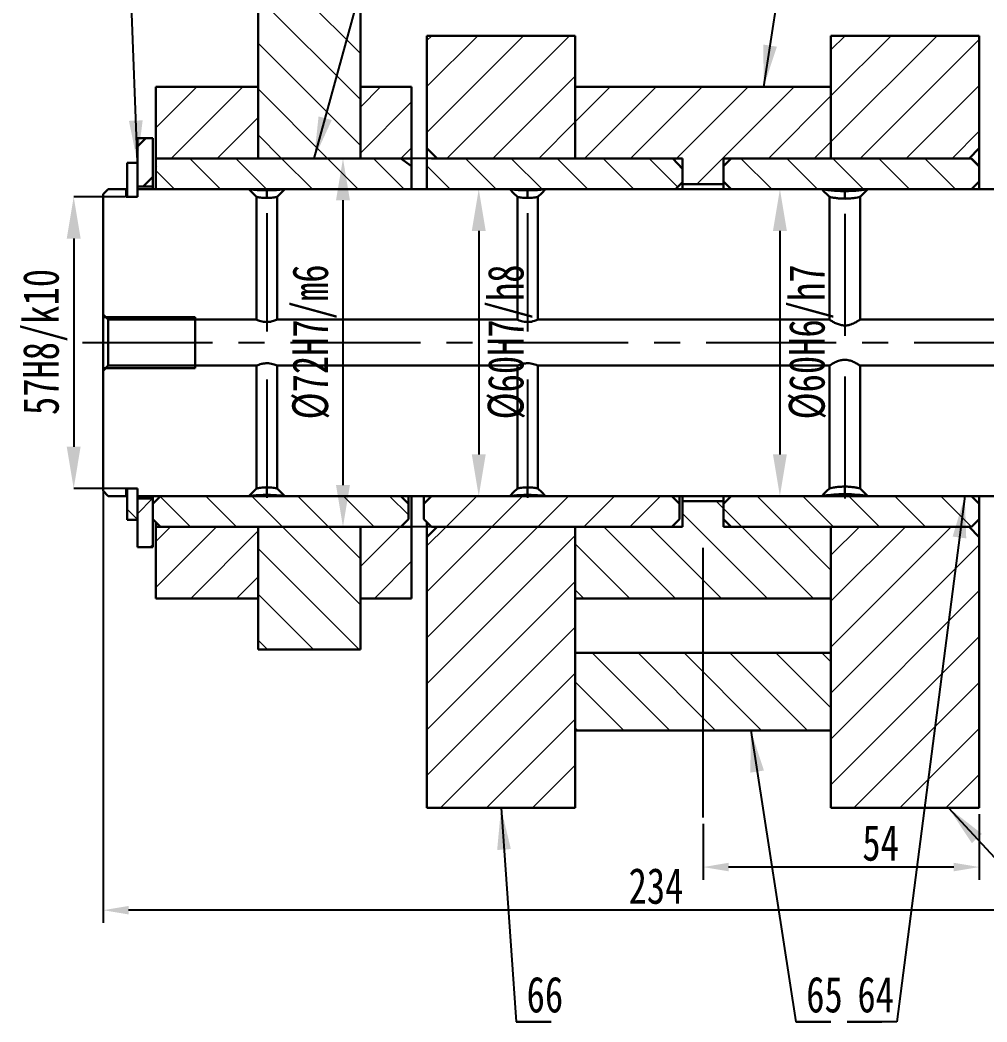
# Model space of a CAD drawing. Header units: millimetres. Extents: x 0 to 1189, y 0 to 841.
# Drawn here: x 851.6 to 946.1, y 341.3 to 439.2 of the extents above; entities that cross this region are included whole.
import ezdxf

# ---------------------------------------------------------------- set-up
doc = ezdxf.new("R2010")
doc.units = ezdxf.units.MM
doc.header["$PDSIZE"] = -1
doc.linetypes.add('CENTERX2', pattern=[20.32, 12.7, -2.54, 2.54, -2.54])
doc.layers.get('0').update_dxf_attribs({"lineweight": 30})
doc.layers.add('10', color=7, linetype='Continuous', lineweight=25)
doc.layers.add('剖面线层', color=2, linetype='Continuous', lineweight=15)
doc.layers.add('图层11', color=7, linetype='CENTERX2')
doc.styles.add('SLDTEXTSTYLE0', font='hyswlongfangsong.ttf')
doc.styles.get("Standard").update_dxf_attribs({"font": 'hyswlongfangsong.ttf'})
doc.dimstyles.new('ISO-25', dxfattribs={"dimtxt": 2.5, "dimasz": 2.5, "dimexe": 1.25, "dimexo": 0.625, "dimtad": 1, "dimtxsty": 'Standard', "dimcen": 2.5, "dimadec": 0, "dimazin": 0, "dimtfac": 1, "dimtmove": 0, "dimatfit": 3, "dimfxl": 1, "dimarcsym": 0})
doc.dimstyles.new('SLDDIMSTYLE3', dxfattribs={"dimtxt": 0.18, "dimasz": 4.08, "dimexe": 0, "dimexo": 0.0625, "dimgap": 0, "dimtad": 0, "dimtih": 1, "dimtoh": 1, "dimdec": 0, "dimrnd": 1e-09, "dimzin": 0, "dimdsep": 46, "dimtxsty": 'Standard', "dimsah": 1, "dimcen": 0.09, "dimadec": 0, "dimazin": 0, "dimtfac": 4.08, "dimtdec": 0, "dimtofl": 0, "dimtmove": 0, "dimatfit": 3, "dimfxl": 1, "dimfrac": 2, "dimtolj": 1, "dimtzin": 0, "dimarcsym": 0})
doc.dimstyles.new('SLDDIMSTYLE6', dxfattribs={"dimtxt": 3.5, "dimasz": 4.08, "dimexe": 0, "dimexo": 0.0625, "dimgap": 0.875, "dimtad": 2, "dimlfac": 2, "dimrnd": 1e-09, "dimzin": 12, "dimdsep": 46, "dimtxsty": 'SLDTEXTSTYLE0', "dimsah": 1, "dimcen": 0.09, "dimadec": 0, "dimazin": 3, "dimtfac": 1, "dimtmove": 0, "dimatfit": 0, "dimfxl": 1, "dimfrac": 2, "dimtolj": 1, "dimarcsym": 0})
doc.dimstyles.new('SLDDIMSTYLE8', dxfattribs={"dimtxt": 3.5, "dimasz": 4.08, "dimexe": 0, "dimexo": 0.0625, "dimgap": 0.875, "dimtad": 2, "dimlfac": 2, "dimrnd": 1e-09, "dimzin": 12, "dimdsep": 46, "dimtxsty": 'SLDTEXTSTYLE0', "dimsah": 1, "dimcen": 0.09, "dimadec": 0, "dimazin": 3, "dimtfac": 1, "dimtofl": 0, "dimtmove": 0, "dimatfit": 3, "dimfxl": 1, "dimfrac": 2, "dimtolj": 1, "dimarcsym": 0})
pattern_1 = [(45, (-8.3313, 0), (-2.245064, 2.245064), [])]
pattern_2 = [(135, (-8.3313, 0), (-2.245064, -2.245064), [])]

# ---------------------------------------------------------------- blocks, each defined once
blk = doc.blocks.new('_D_43')
at = {"layer": '10', "color": 0, "lineweight": -2}
for p, q in [((945.329, 361.556), (945.329, 355.146)), ((918.329, 360.612), (918.329, 355.146)), ((942.829, 356.396), (920.829, 356.396))]:
    blk.add_line(p, q, dxfattribs=at)
at = {"layer": '10', "color": 0}
for points in [[(920.829, 356.813), (920.829, 355.979), (918.329, 356.396)], [(942.829, 356.813), (942.829, 355.979), (945.329, 356.396)]]:
    blk.add_solid(points, dxfattribs=at)
at = {"layer": 'Defpoints', "color": 0}
for p in [(945.329, 362.181), (918.329, 361.237), (918.329, 356.396)]:
    blk.add_point(p, dxfattribs=at)
at = {"layer": '10', "color": 0, "insert": (935.682, 360.521), "char_height": 3.5, "attachment_point": 2}
blk.add_mtext('54', dxfattribs=at)
blk = doc.blocks.new('_D_46')
at = {"layer": '10', "color": 0, "lineweight": -2}
for p, q in [((859.679, 409.782), (859.679, 350.931)), ((976.679, 392.532), (976.679, 350.931)), ((974.179, 352.181), (862.179, 352.181))]:
    blk.add_line(p, q, dxfattribs=at)
at = {"layer": '10', "color": 0}
for points in [[(862.179, 352.598), (862.179, 351.765), (859.679, 352.181)], [(974.179, 352.598), (974.179, 351.765), (976.679, 352.181)]]:
    blk.add_solid(points, dxfattribs=at)
at = {"layer": 'Defpoints', "color": 0}
for p in [(859.679, 410.407), (976.679, 393.157), (859.679, 352.181)]:
    blk.add_point(p, dxfattribs=at)
at = {"layer": '10', "color": 0, "insert": (913.725, 356.306), "char_height": 3.5, "attachment_point": 2}
blk.add_mtext('234', dxfattribs=at)
blk = doc.blocks.new('_D_47')
at = {"layer": '10', "color": 0, "lineweight": -2}
for p, q in [((915.342, 422.657), (925.838, 422.657)), ((925.838, 418.577), (925.838, 396.737)), ((929.867, 392.657), (925.838, 392.657))]:
    blk.add_line(p, q, dxfattribs=at)
at = {"layer": '10', "color": 0}
for points in [[(925.158, 418.577), (926.518, 418.577), (925.838, 422.657)], [(925.158, 396.737), (926.518, 396.737), (925.838, 392.657)]]:
    blk.add_solid(points, dxfattribs=at)
at = {"layer": 'Defpoints', "color": 0}
for p in [(915.279, 422.657), (925.838, 392.657), (929.929, 392.657)]:
    blk.add_point(p, dxfattribs=at)
at = {"layer": '10', "color": 0, "insert": (926.713, 407.719), "char_height": 3.5, "attachment_point": 2, "rotation": 90, "style": 'SLDTEXTSTYLE0'}
blk.add_mtext('\\A1;%%c60H6/h7', dxfattribs=at)
blk = doc.blocks.new('_D_48')
at = {"layer": '10', "color": 0, "lineweight": -2}
for p, q in [((888.842, 422.657), (896.4, 422.657)), ((896.4, 418.577), (896.4, 396.737)), ((899.367, 392.657), (896.4, 392.657))]:
    blk.add_line(p, q, dxfattribs=at)
at = {"layer": '10', "color": 0}
for points in [[(895.72, 418.577), (897.08, 418.577), (896.4, 422.657)], [(895.72, 396.737), (897.08, 396.737), (896.4, 392.657)]]:
    blk.add_solid(points, dxfattribs=at)
at = {"layer": 'Defpoints', "color": 0}
for p in [(888.779, 422.657), (896.4, 392.657), (899.429, 392.657)]:
    blk.add_point(p, dxfattribs=at)
at = {"layer": '10', "color": 0, "insert": (897.275, 407.719), "char_height": 3.5, "attachment_point": 2, "rotation": 90, "style": 'SLDTEXTSTYLE0'}
blk.add_mtext('\\A1;%%c60H7/h8', dxfattribs=at)
blk = doc.blocks.new('_D_49')
at = {"layer": '10', "color": 0, "lineweight": -2}
for p, q in [((861.867, 421.907), (856.804, 421.907)), ((856.804, 417.827), (856.804, 397.487)), ((861.967, 393.407), (856.804, 393.407))]:
    blk.add_line(p, q, dxfattribs=at)
at = {"layer": '10', "color": 0}
for points in [[(856.124, 417.827), (857.484, 417.827), (856.804, 421.907)], [(856.124, 397.487), (857.484, 397.487), (856.804, 393.407)]]:
    blk.add_solid(points, dxfattribs=at)
at = {"layer": 'Defpoints', "color": 0}
for p in [(861.929, 421.907), (856.804, 393.407), (862.029, 393.407)]:
    blk.add_point(p, dxfattribs=at)
at = {"layer": '10', "color": 0, "insert": (851.841, 407.719), "char_height": 3.5, "attachment_point": 2, "rotation": 90, "style": 'SLDTEXTSTYLE0'}
blk.add_mtext('\\A1;57H8/k10', dxfattribs=at)
blk = doc.blocks.new('_D_50')
at = {"layer": '10', "color": 0, "lineweight": -2}
for p, q in [((892.267, 425.657), (883.129, 425.657)), ((883.129, 421.577), (883.129, 393.737)), ((892.267, 389.657), (883.129, 389.657))]:
    blk.add_line(p, q, dxfattribs=at)
at = {"layer": '10', "color": 0}
for points in [[(882.449, 421.577), (883.809, 421.577), (883.129, 425.657)], [(882.449, 393.737), (883.809, 393.737), (883.129, 389.657)]]:
    blk.add_solid(points, dxfattribs=at)
at = {"layer": 'Defpoints', "color": 0}
for p in [(892.329, 425.657), (883.129, 389.657), (892.329, 389.657)]:
    blk.add_point(p, dxfattribs=at)
at = {"layer": '10', "color": 0, "insert": (878.167, 407.719), "char_height": 3.5, "attachment_point": 2, "rotation": 90, "style": 'SLDTEXTSTYLE0'}
blk.add_mtext('\\A1;%%c72H7/m6', dxfattribs=at)
blk = doc.blocks.new('SW_NOTE_68')
at = {"layer": '10', "color": 0}
for p, q in [((0, 0), (3.396, 0)), ((3.396, 0), (0, 0)), ((0, 0), (3.396, 0)), ((3.396, 0), (0, 0)), ((0, 0), (3.396, 0)), ((3.396, 0), (0, 0))]:
    blk.add_line(p, q, dxfattribs=at)
at = {"layer": '10', "color": 0, "insert": (2.789, 4.435), "char_height": 3.5, "attachment_point": 2, "style": 'SLDTEXTSTYLE0'}
blk.add_mtext('65', dxfattribs=at)
blk = doc.blocks.new('SW_NOTE_69')
at = {"layer": '10', "color": 0}
for p, q in [((0, 0), (3.396, 0)), ((3.396, 0), (0, 0)), ((0, 0), (3.396, 0)), ((3.396, 0), (0, 0)), ((0, 0), (3.396, 0)), ((3.396, 0), (0, 0))]:
    blk.add_line(p, q, dxfattribs=at)
at = {"layer": '10', "color": 0, "insert": (2.792, 4.435), "char_height": 3.5, "attachment_point": 2, "style": 'SLDTEXTSTYLE0'}
blk.add_mtext('66', dxfattribs=at)
blk = doc.blocks.new('SW_NOTE_72')
at = {"layer": '10', "color": 0}
for p, q in [((-3.396, 0), (0, 0)), ((0, 0), (-3.396, 0)), ((-3.396, 0), (0, 0)), ((0, 0), (-3.396, 0)), ((-3.396, 0), (0, 0)), ((0, 0), (-3.396, 0))]:
    blk.add_line(p, q, dxfattribs=at)
at = {"layer": '10', "color": 0, "insert": (-0.606, 4.435), "char_height": 3.5, "attachment_point": 2, "style": 'SLDTEXTSTYLE0'}
blk.add_mtext('64', dxfattribs=at)

msp = doc.modelspace()

# ---------------------------------------------------------------- hatches: boundary and pattern name
at = {"linetype": 'Continuous'}
h = msp.add_hatch(dxfattribs=at)
h.set_pattern_fill('ANSI31', style=0)
h.set_pattern_definition(pattern_1)
h.paths.add_polyline_path([(864.5291, 427.6571), (863.0291, 427.6571), (863.0291, 422.9071), (864.5291, 422.9071)], flags=0)
at = {"layer": '剖面线层', "linetype": 'Continuous'}
h = msp.add_hatch(dxfattribs=at)
h.set_pattern_fill('ANSI31', angle=90, style=0)
h.set_pattern_definition(pattern_2)
h.paths.add_polyline_path([(880.3291, 447.6571), (879.3291, 447.6571), (874.8291, 443.1571), (874.8291, 425.6571), (884.8291, 425.6571), (884.8291, 443.1571)], flags=0)
h = msp.add_hatch(dxfattribs=at)
h.set_pattern_fill('ANSI31', style=0)
h.set_pattern_definition(pattern_1)
h.paths.add_polyline_path([(892.3291, 425.6571), (905.8291, 425.6571), (905.8291, 437.6571), (891.3291, 437.6571), (891.3291, 426.6571)], flags=0)
h = msp.add_hatch(dxfattribs=at)
h.set_pattern_fill('ANSI31', style=0)
h.set_pattern_definition(pattern_1)
h.paths.add_polyline_path([(930.8291, 437.6571), (930.8291, 425.6571), (944.3291, 425.6571), (945.3291, 426.6571), (945.3291, 437.6571)], flags=0)
h = msp.add_hatch(dxfattribs=at)
h.set_pattern_fill('ANSI31', style=0)
h.set_pattern_definition(pattern_1)
h.paths.add_polyline_path([(864.8291, 425.6571), (874.8291, 425.6571), (874.8291, 432.6571), (864.8291, 432.6571)], flags=0)
h = msp.add_hatch(dxfattribs=at)
h.set_pattern_fill('ANSI31', style=0)
h.set_pattern_definition(pattern_1)
h.paths.add_polyline_path([(889.8291, 432.6571), (884.8291, 432.6571), (884.8291, 425.6571), (889.8291, 425.6571)], flags=0)
h = msp.add_hatch(dxfattribs=at)
h.set_pattern_fill('ANSI31', style=0)
h.set_pattern_definition(pattern_1)
h.paths.add_polyline_path([(916.3291, 423.1571), (920.3291, 423.1571), (920.3291, 425.6571), (930.8291, 425.6571), (930.8291, 432.6571), (905.8291, 432.6571), (905.8291, 425.6571), (916.3291, 425.6571)], flags=0)
h = msp.add_hatch(dxfattribs=at)
h.set_pattern_fill('ANSI31', angle=90, style=0)
h.set_pattern_definition(pattern_2)
h.paths.add_polyline_path([(864.8291, 422.6571), (889.8291, 422.6571), (889.8291, 423.4071), (889.8291, 424.9071), (888.7791, 425.6571), (865.2791, 425.6571), (864.8291, 424.8509), (864.8272, 423.4071)])
h = msp.add_hatch(dxfattribs=at)
h.set_pattern_fill('ANSI31', angle=90, style=0)
h.set_pattern_definition([(135, (-8.3313, 0), (-2.245064, -2.245064), [])])
h.paths.add_polyline_path([(892.217, 422.6571), (915.635, 422.6571), (916.3291, 423.3396), (916.3291, 424.9071), (915.788, 425.6571), (892.3291, 425.6571), (891.3291, 424.9071), (891.3023, 423.4071)])
h = msp.add_hatch(dxfattribs=at)
h.set_pattern_fill('ANSI31', angle=90, style=0)
h.set_pattern_definition(pattern_2)
h.paths.add_polyline_path([(921.0791, 422.6571), (944.5791, 422.6571), (945.3291, 423.4071), (945.3291, 424.9071), (944.5791, 425.6571), (921.0791, 425.6571), (920.3291, 424.9071), (920.3291, 423.4071)], flags=0)
h = msp.add_hatch(dxfattribs=at)
h.set_pattern_fill('ANSI31', angle=90, style=0)
h.set_pattern_definition(pattern_2)
h.paths.add_polyline_path([(862.0291, 393.4071), (862.0291, 390.3471), (863.0291, 390.3471), (863.0291, 393.4071)], flags=0)
h = msp.add_hatch(dxfattribs=at)
h.set_pattern_fill('ANSI31', style=0)
h.set_pattern_definition(pattern_1)
h.paths.add_polyline_path([(864.5291, 392.4071), (863.0291, 392.4071), (863.0291, 387.6571), (864.5291, 387.6571)], flags=0)
h = msp.add_hatch(dxfattribs=at)
h.set_pattern_fill('ANSI31', angle=90, style=0)
h.set_pattern_definition(pattern_2)
h.paths.add_polyline_path([(888.7791, 392.6571), (865.2791, 392.6571), (864.5291, 391.9071), (864.5291, 390.4071), (865.2791, 389.6571), (888.7791, 389.6571), (889.5291, 390.4071), (889.5291, 391.9071)], flags=0)
h = msp.add_hatch(dxfattribs=at)
h.set_pattern_fill('ANSI31', style=0)
h.set_pattern_definition(pattern_1)
h.paths.add_polyline_path([(915.2791, 392.6571), (891.7791, 392.6571), (891.0291, 391.9071), (891.0291, 390.4071), (891.7791, 389.6571), (915.2791, 389.6571), (916.0291, 390.4071), (916.0291, 391.9071)], flags=0)
h = msp.add_hatch(dxfattribs=at)
h.set_pattern_fill('ANSI31', angle=90, style=0)
h.set_pattern_definition(pattern_2)
h.paths.add_polyline_path([(920.3291, 392.1571), (916.3291, 392.1571), (916.3291, 389.6571), (905.8291, 389.6571), (905.8291, 382.6571), (930.8291, 382.6571), (930.8291, 389.6571), (920.3291, 389.6571)], flags=0)
h = msp.add_hatch(dxfattribs=at)
h.set_pattern_fill('ANSI31', angle=90, style=0)
h.set_pattern_definition(pattern_2)
h.paths.add_polyline_path([(944.5791, 392.6571), (921.0791, 392.6571), (920.3291, 391.9071), (920.3291, 390.4071), (921.0791, 389.6571), (944.5791, 389.6571), (945.3291, 390.4071), (945.3291, 391.9071)], flags=0)
h = msp.add_hatch(dxfattribs=at)
h.set_pattern_fill('ANSI31', style=0)
h.set_pattern_definition(pattern_1)
h.paths.add_polyline_path([(864.8291, 382.6571), (874.8291, 382.6571), (874.8291, 389.6571), (864.8291, 389.6571)], flags=0)
h = msp.add_hatch(dxfattribs=at)
h.set_pattern_fill('ANSI31', angle=90, style=0)
h.set_pattern_definition(pattern_2)
h.paths.add_polyline_path([(874.8291, 389.6571), (874.8291, 377.6571), (884.8291, 377.6571), (884.8291, 389.6571)], flags=0)
h = msp.add_hatch(dxfattribs=at)
h.set_pattern_fill('ANSI31', style=0)
h.set_pattern_definition(pattern_1)
h.paths.add_polyline_path([(889.8291, 389.6571), (884.8291, 389.6571), (884.8291, 382.6571), (889.8291, 382.6571)], flags=0)
h = msp.add_hatch(dxfattribs=at)
h.set_pattern_fill('ANSI31', style=0)
h.set_pattern_definition(pattern_1)
h.paths.add_polyline_path([(891.3291, 362.1813), (905.8291, 362.1813), (905.8291, 389.6571), (892.3291, 389.6571), (891.3291, 388.6571)], flags=0)
h = msp.add_hatch(dxfattribs=at)
h.set_pattern_fill('ANSI31', style=0)
h.set_pattern_definition(pattern_1)
h.paths.add_polyline_path([(930.8291, 389.6571), (930.8291, 362.1813), (945.3291, 362.1813), (945.3291, 388.6571), (944.3291, 389.6571)], flags=0)
h = msp.add_hatch(dxfattribs=at)
h.set_pattern_fill('ANSI31', angle=90, style=0)
h.set_pattern_definition(pattern_2)
h.paths.add_polyline_path([(905.8291, 377.3399), (905.8291, 369.7606), (930.8291, 369.7606), (930.8291, 377.3399)], flags=0)

# ---------------------------------------------------------------- linework, layer by layer
at = {"color": 7, "linetype": 'Continuous'}
for p, q in [((874.8291, 425.6571), (874.8291, 443.1571)), ((884.8291, 425.6571), (884.8291, 443.1571)), ((891.3291, 426.6571), (891.3291, 437.6571)), ((905.8291, 437.6571), (891.3291, 437.6571)), ((905.8291, 425.6571), (905.8291, 437.6571)), ((945.3291, 437.6571), (930.8291, 437.6571)), ((930.8291, 425.6571), (930.8291, 437.6571)), ((945.3291, 426.6571), (945.3291, 437.6571)), ((864.8291, 425.6571), (864.8291, 432.6571)), ((874.8291, 432.6571), (864.8291, 432.6571)), ((874.8291, 425.6571), (874.8291, 432.6571)), ((889.8291, 432.6571), (884.8291, 432.6571)), ((884.8291, 432.6571), (884.8291, 425.6571)), ((889.8291, 432.6571), (889.8291, 425.6571)), ((905.8291, 425.6571), (905.8291, 432.6571)), ((930.8291, 432.6571), (905.8291, 432.6571)), ((930.8291, 425.6571), (930.8291, 432.6571)), ((864.5291, 427.6571), (863.0291, 427.6571)), ((863.0291, 427.6571), (863.0291, 422.9071)), ((864.5291, 427.6571), (864.5291, 422.9071)), ((892.3291, 425.6571), (891.3291, 426.6571)), ((891.3291, 426.6571), (891.3291, 425.2071)), ((945.3291, 426.6571), (944.3291, 425.6571)), ((945.3291, 426.6571), (945.3291, 424.9071)), ((863.0291, 425.2269), (862.0291, 425.2269)), ((862.0291, 425.2269), (862.0291, 421.9071)), ((864.8291, 425.6571), (864.8291, 425.2071)), ((874.8291, 425.6571), (864.8291, 425.6571)), ((888.7791, 425.6571), (865.2791, 425.6571)), ((884.8291, 425.6571), (874.8291, 425.6571)), ((889.8291, 425.6571), (884.8291, 425.6571)), ((889.8291, 424.9071), (888.7791, 425.6571)), ((889.8291, 422.6571), (889.8291, 425.6571)), ((915.2791, 425.6571), (891.7791, 425.6571)), ((905.8291, 425.6571), (892.3291, 425.6571)), ((916.3291, 425.6571), (905.8291, 425.6571)), ((916.3291, 424.6542), (915.3564, 425.6571)), ((916.3291, 423.1571), (916.3291, 425.6571)), ((921.0791, 425.6571), (920.3291, 424.9071)), ((930.8291, 425.6571), (920.3291, 425.6571)), ((920.3291, 425.6571), (920.3291, 423.1571)), ((944.5791, 425.6571), (921.0791, 425.6571)), ((944.3291, 425.6571), (930.8291, 425.6571)), ((945.3291, 424.9071), (944.5791, 425.6571)), ((864.5291, 423.4071), (864.5291, 424.9071)), ((889.8291, 423.4071), (889.8291, 424.9071)), ((920.3291, 423.4071), (920.3291, 424.9071)), ((945.3291, 423.4071), (945.3291, 424.9071)), ((916.332, 423.3337), (915.6296, 422.6571)), ((920.3291, 423.1571), (916.3291, 423.1571)), ((916.3291, 423.1571), (916.3291, 422.6571)), ((921.0791, 422.6571), (920.3291, 423.4071)), ((920.3291, 422.6571), (920.3291, 423.1571)), ((945.3291, 423.4071), (944.5791, 422.6571)), ((945.3291, 423.4071), (945.3291, 422.6571)), ((860.1792, 422.6571), (859.6791, 422.1571)), ((859.6791, 410.4072), (859.6791, 422.1571)), ((861.9291, 422.6571), (860.1792, 422.6571)), ((861.9291, 421.9071), (861.9291, 422.6571)), ((864.5291, 422.9071), (863.0291, 422.9071)), ((863.0291, 422.8759), (863.0291, 422.9071)), ((863.0291, 422.8759), (863.0291, 422.6571)), ((873.9291, 422.6571), (863.0291, 422.6571)), ((863.0291, 421.9071), (863.0291, 422.6571)), ((864.5291, 422.6571), (864.5291, 422.9071)), ((888.7791, 422.6571), (865.2791, 422.6571)), ((875.6791, 421.7993), (875.6791, 422.5437)), ((899.4291, 422.6571), (877.4291, 422.6571)), ((915.2791, 422.6571), (891.7791, 422.6571)), ((901.1791, 421.7993), (901.1791, 422.5437)), ((929.9291, 422.6571), (902.9291, 422.6571)), ((944.5791, 422.6571), (921.0791, 422.6571)), ((932.1791, 421.7284), (932.1791, 422.469)), ((954.9291, 422.6571), (934.4291, 422.6571)), ((863.0291, 421.9071), (861.9291, 421.9071)), ((874.6791, 421.9071), (874.6791, 409.9071)), ((876.6791, 409.9071), (876.6791, 421.9071)), ((900.1791, 421.9071), (900.1791, 409.9071)), ((902.1791, 409.9071), (902.1791, 421.9071)), ((930.6791, 421.9071), (930.6791, 409.9071)), ((933.6791, 409.9071), (933.6791, 421.9071)), ((860.1792, 409.9071), (859.6791, 410.4072)), ((859.6791, 410.1571), (859.6791, 410.4072)), ((868.6791, 410.1571), (859.6791, 410.1571)), ((859.6791, 405.1571), (859.6791, 410.1571)), ((874.6791, 409.9071), (860.1792, 409.9071)), ((860.1792, 405.4071), (860.1792, 409.9071)), ((868.6791, 410.1571), (868.6791, 409.9071)), ((900.1791, 409.9071), (876.6791, 409.9071)), ((930.6791, 409.9071), (902.1791, 409.9071)), ((955.6791, 409.9071), (933.6791, 409.9071)), ((859.6791, 404.907), (860.1792, 405.4071)), ((859.6791, 405.1571), (868.6791, 405.1571)), ((859.6791, 404.907), (859.6791, 405.1571)), ((859.6791, 393.1572), (859.6791, 404.907)), ((860.1792, 405.4071), (874.6791, 405.4071)), ((868.6791, 405.4071), (868.6791, 405.1571)), ((874.6791, 405.4071), (874.6791, 393.4071)), ((876.6791, 405.4071), (900.1791, 405.4071)), ((876.6791, 393.4071), (876.6791, 405.4071)), ((900.1791, 405.4071), (900.1791, 393.4071)), ((902.1791, 405.4071), (930.6791, 405.4071)), ((902.1791, 393.4071), (902.1791, 405.4071)), ((930.6791, 405.4071), (930.6791, 393.4071)), ((933.6791, 405.4071), (955.6791, 405.4071)), ((933.6791, 393.4071), (933.6791, 405.4071)), ((859.6791, 393.1572), (860.1792, 392.6571)), ((861.9291, 393.4071), (863.0291, 393.4071)), ((861.9291, 392.6571), (861.9291, 393.4071)), ((862.0291, 393.4071), (863.0291, 393.4071)), ((862.0291, 390.3471), (862.0291, 393.4071)), ((863.0291, 390.3471), (863.0291, 393.4071)), ((863.0291, 392.6571), (863.0291, 393.4071)), ((875.6791, 392.7705), (875.6791, 393.5149)), ((901.1791, 392.7705), (901.1791, 393.5149)), ((932.1791, 392.8452), (932.1791, 393.5858)), ((860.1792, 392.6571), (861.9291, 392.6571)), ((863.0291, 392.6571), (873.9291, 392.6571)), ((863.0291, 392.4071), (864.5291, 392.4071)), ((863.0291, 392.4071), (863.0291, 387.6571)), ((864.5291, 392.4071), (864.5291, 392.6571)), ((864.5291, 391.9071), (865.2791, 392.6571)), ((864.5291, 392.4071), (864.5291, 387.6571)), ((864.5291, 390.4071), (864.5291, 391.9071)), ((865.2791, 392.6571), (888.7791, 392.6571)), ((877.4291, 392.6571), (899.4291, 392.6571)), ((888.7791, 392.6571), (889.5291, 391.9071)), ((889.5291, 392.6571), (889.5291, 391.9071)), ((889.5291, 390.4071), (889.5291, 391.9071)), ((889.8291, 389.6571), (889.8291, 392.6571)), ((891.0291, 391.9071), (891.7791, 392.6571)), ((891.0291, 392.6571), (891.0291, 391.9071)), ((891.0291, 390.4071), (891.0291, 391.9071)), ((891.7791, 392.6571), (915.2791, 392.6571)), ((902.9291, 392.6571), (929.9291, 392.6571)), ((915.2791, 392.6571), (916.0291, 391.9071)), ((916.0291, 392.6571), (916.0291, 391.9071)), ((916.0291, 390.4071), (916.0291, 391.9071)), ((916.3291, 392.6571), (916.3291, 392.1571)), ((916.3291, 389.6571), (916.3291, 392.1571)), ((916.3291, 392.1571), (920.3291, 392.1571)), ((920.3291, 391.9071), (921.0791, 392.6571)), ((920.3291, 392.1571), (920.3291, 392.6571)), ((920.3291, 392.1571), (920.3291, 389.6571)), ((920.3291, 390.4071), (920.3291, 391.9071)), ((921.0791, 392.6571), (944.5791, 392.6571)), ((934.4291, 392.6571), (954.9291, 392.6571)), ((944.5791, 392.6571), (945.3291, 391.9071)), ((945.3291, 392.6571), (945.3291, 391.9071)), ((945.3291, 390.4071), (945.3291, 391.9071)), ((862.0291, 390.3471), (863.0291, 390.3471)), ((864.5291, 390.4071), (865.2791, 389.6571)), ((864.8291, 390.1071), (864.8291, 389.6571)), ((888.7791, 389.6571), (889.5291, 390.4071)), ((891.0291, 390.4071), (891.7791, 389.6571)), ((891.3291, 390.1071), (891.3291, 388.6571)), ((915.2791, 389.6571), (916.0291, 390.4071)), ((920.3291, 390.4071), (921.0791, 389.6571)), ((944.5791, 389.6571), (945.3291, 390.4071)), ((945.3291, 390.4071), (945.3291, 388.6571)), ((864.8291, 389.6571), (874.8291, 389.6571)), ((864.8291, 382.6571), (864.8291, 389.6571)), ((865.2791, 389.6571), (888.7791, 389.6571)), ((874.8291, 382.6571), (874.8291, 389.6571)), ((874.8291, 389.6571), (884.8291, 389.6571)), ((874.8291, 377.6571), (874.8291, 389.6571)), ((884.8291, 389.6571), (889.8291, 389.6571)), ((884.8291, 389.6571), (884.8291, 382.6571)), ((884.8291, 377.6571), (884.8291, 389.6571)), ((889.8291, 389.6571), (889.8291, 382.6571)), ((891.3291, 388.6571), (892.3291, 389.6571)), ((891.7791, 389.6571), (915.2791, 389.6571)), ((892.3291, 389.6571), (905.8291, 389.6571)), ((905.8291, 389.6571), (916.3291, 389.6571)), ((905.8291, 382.6571), (905.8291, 389.6571)), ((905.8291, 362.1813), (905.8291, 389.6571)), ((920.3291, 389.6571), (930.8291, 389.6571)), ((921.0791, 389.6571), (944.5791, 389.6571)), ((930.8291, 389.6571), (944.3291, 389.6571)), ((930.8291, 362.1813), (930.8291, 389.6571)), ((930.8291, 382.6571), (930.8291, 389.6571)), ((944.3291, 389.6571), (945.3291, 388.6571)), ((891.3291, 362.1813), (891.3291, 388.6571)), ((945.3291, 362.1813), (945.3291, 388.6571)), ((863.0291, 387.6571), (864.5291, 387.6571)), ((864.8291, 382.6571), (874.8291, 382.6571)), ((884.8291, 382.6571), (889.8291, 382.6571)), ((905.8291, 382.6571), (930.8291, 382.6571)), ((874.8291, 377.6571), (884.8291, 377.6571)), ((905.8291, 377.3399), (930.8291, 377.3399)), ((905.8291, 377.3399), (905.8291, 369.7606)), ((930.8291, 369.7606), (930.8291, 377.3399)), ((905.8291, 369.7606), (930.8291, 369.7606)), ((891.3291, 362.1813), (905.8291, 362.1813)), ((930.8291, 362.1813), (945.3291, 362.1813))]:
    msp.add_line(p, q, dxfattribs=at)
for p, q in [((864.8291, 425.2071), (864.8291, 424.8509)), ((891.3277, 424.7184), (891.3291, 425.2071)), ((864.8291, 424.8509), (864.9003, 424.9071)), ((864.8291, 424.8509), (864.8291, 422.6571)), ((891.3277, 424.7184), (891.3277, 422.6571))]:
    msp.add_line(p, q)
at = {"color": 7, "linetype": 'Continuous', "flags": 128}
for points in [[(873.9291, 422.6571), (874.3043, 422.2819), (874.6791, 421.9071)], [(876.6791, 421.9071), (877.054, 422.2819), (877.4291, 422.6571)], [(899.4291, 422.6571), (899.8043, 422.2819), (900.1791, 421.9071)], [(902.1791, 421.9071), (902.554, 422.2819), (902.9291, 422.6571)], [(929.9291, 422.6571), (930.1801, 422.4061), (930.4321, 422.1541), (930.6791, 421.9071)], [(933.6791, 421.9071), (933.93, 422.158), (934.182, 422.41), (934.4291, 422.6571)], [(874.6791, 393.4071), (874.3043, 393.0323), (873.9291, 392.6571)], [(877.4291, 392.6571), (877.0539, 393.0323), (876.6791, 393.4071)], [(900.1791, 393.4071), (899.8043, 393.0323), (899.4291, 392.6571)], [(902.9291, 392.6571), (902.5539, 393.0323), (902.1791, 393.4071)], [(930.6791, 393.4071), (930.4282, 393.1562), (930.1762, 392.9042), (929.9291, 392.6571)], [(934.4291, 392.6571), (934.1781, 392.9081), (933.9261, 393.1601), (933.6791, 393.4071)]]:
    msp.add_lwpolyline(points, dxfattribs=at)
at = {"color": 7, "linetype": 'Continuous'}
for points, knots in [([(873.9291, 422.6571), (873.9299, 422.657), (873.9347, 422.6564), (874.0447, 422.642), (874.3916, 422.6029), (874.8928, 422.5627), (875.3532, 422.5452), (875.6163, 422.5439), (875.6791, 422.5436)], [0, 0, 0, 0, 0.0414666, 0.2707501, 0.4993048, 0.7190627, 0.9329766, 1, 1, 1, 1]), ([(875.6791, 422.5436), (875.8651, 422.5459), (876.2368, 422.5505), (876.7403, 422.5832), (877.1385, 422.6212), (877.3863, 422.6515), (877.4156, 422.6554), (877.4291, 422.6571)], [0, 0, 0, 0, 0.197485, 0.3946998, 0.6012278, 0.8164268, 1, 1, 1, 1]), ([(899.4291, 422.6571), (899.4299, 422.657), (899.4347, 422.6564), (899.5447, 422.642), (899.8916, 422.6029), (900.3928, 422.5627), (900.8532, 422.5452), (901.1163, 422.5439), (901.1791, 422.5436)], [0, 0, 0, 0, 0.0414666, 0.2707502, 0.4993048, 0.7190625, 0.9329766, 1, 1, 1, 1]), ([(901.1791, 422.5436), (901.3651, 422.5459), (901.7368, 422.5505), (902.2403, 422.5832), (902.6385, 422.6212), (902.8863, 422.6515), (902.9156, 422.6554), (902.9291, 422.6571)], [0, 0, 0, 0, 0.1974849, 0.3946999, 0.6012278, 0.8164268, 1, 1, 1, 1]), ([(929.9291, 422.6571), (929.9303, 422.6569), (929.9373, 422.6558), (930.0833, 422.6312), (930.5309, 422.5664), (931.1761, 422.5005), (931.765, 422.4712), (932.0991, 422.4694), (932.1791, 422.469)], [0, 0, 0, 0, 0.0460571, 0.2740771, 0.5012973, 0.7228894, 0.9336682, 1, 1, 1, 1]), ([(932.1791, 422.4691), (932.4253, 422.4731), (932.9083, 422.481), (933.5569, 422.5362), (934.0641, 422.5989), (934.3762, 422.6482), (934.4126, 422.6543), (934.4291, 422.6571)], [0, 0, 0, 0, 0.2030993, 0.39837703, 0.60589922, 0.82099299, 1, 1, 1, 1]), ([(875.6791, 421.7994), (875.5679, 421.8015), (875.3456, 421.8058), (875.0488, 421.8407), (874.8216, 421.8771), (874.6973, 421.9033), (874.6844, 421.906), (874.6791, 421.9071)], [0, 0, 0, 0, 0.2116911, 0.4233484, 0.6373683, 0.8537488, 1, 1, 1, 1]), ([(876.6791, 421.9071), (876.678, 421.9069), (876.6732, 421.9059), (876.6012, 421.8904), (876.4113, 421.8551), (876.1374, 421.8191), (875.8764, 421.8007), (875.7213, 421.7996), (875.6791, 421.7994)], [0, 0, 0, 0, 0.0674394, 0.2770608, 0.4882023, 0.7035538, 0.9193635, 1, 1, 1, 1]), ([(901.1791, 421.7994), (901.0679, 421.8015), (900.8456, 421.8058), (900.5488, 421.8407), (900.3216, 421.8771), (900.1973, 421.9033), (900.1844, 421.906), (900.1791, 421.9071)], [0, 0, 0, 0, 0.2116916, 0.4233483, 0.6373683, 0.8537488, 1, 1, 1, 1]), ([(902.1791, 421.9071), (902.178, 421.9069), (902.1732, 421.9059), (902.1012, 421.8904), (901.9113, 421.8551), (901.6374, 421.8191), (901.3764, 421.8007), (901.2213, 421.7996), (901.1791, 421.7994)], [0, 0, 0, 0, 0.0674394, 0.2770608, 0.4882026, 0.7035539, 0.9193626, 1, 1, 1, 1]), ([(932.1791, 421.7285), (932.0132, 421.7324), (931.6815, 421.7403), (931.2374, 421.7954), (930.8958, 421.8573), (930.707, 421.9005), (930.6872, 421.9052), (930.6791, 421.9071)], [0, 0, 0, 0, 0.210496, 0.4208412, 0.6351113, 0.851878, 1, 1, 1, 1]), ([(933.6791, 421.9071), (933.6775, 421.9067), (933.6707, 421.9051), (933.5651, 421.8802), (933.2834, 421.8221), (932.8749, 421.7623), (932.481, 421.7308), (932.2452, 421.7293), (932.1791, 421.7288)], [0, 0, 0, 0, 0.0653452, 0.2738896, 0.4842566, 0.6996708, 0.9158602, 1, 1, 1, 1]), ([(868.6791, 407.6571), (868.6791, 407.9519), (868.6791, 408.5415), (868.6791, 409.2854), (868.6791, 409.8056), (868.6791, 409.8733), (868.6791, 409.9071)], [0, 0, 0, 0, 0.24999955, 0.49999005, 0.75000353, 1, 1, 1, 1]), ([(876.6791, 409.9071), (876.6786, 409.9069), (876.6758, 409.9056), (876.6214, 409.8813), (876.4585, 409.8154), (876.2084, 409.7345), (875.9297, 409.6819), (875.6399, 409.6673), (875.3611, 409.6902), (875.075, 409.7564), (874.844, 409.8363), (874.7021, 409.8968), (874.686, 409.904), (874.6791, 409.9071)], [0, 0, 0, 0, 0.0222281, 0.1198513, 0.2190293, 0.3260173, 0.4373459, 0.5000959, 0.6000158, 0.6996804, 0.8057727, 0.917136, 1, 1, 1, 1]), ([(902.1791, 409.9071), (902.1786, 409.9069), (902.1758, 409.9056), (902.1214, 409.8813), (901.9585, 409.8154), (901.7084, 409.7345), (901.4297, 409.6819), (901.1399, 409.6673), (900.8611, 409.6902), (900.575, 409.7564), (900.344, 409.8363), (900.2021, 409.8968), (900.186, 409.904), (900.1791, 409.9071)], [0, 0, 0, 0, 0.0222281, 0.1198512, 0.2190293, 0.3260172, 0.4373461, 0.5000961, 0.6000158, 0.6996803, 0.8057727, 0.917136, 1, 1, 1, 1]), ([(933.6791, 409.9071), (933.6791, 409.9071), (933.6781, 409.9065), (933.628, 409.8727), (933.437, 409.7506), (933.1226, 409.5723), (932.7178, 409.4002), (932.3716, 409.3384), (932.0624, 409.3303), (931.741, 409.3748), (931.3416, 409.522), (930.9889, 409.7077), (930.7287, 409.8736), (930.6947, 409.8966), (930.6791, 409.9071)], [0, 0, 0, 0, 0.0058353, 0.0946572, 0.1832077, 0.2834929, 0.3991927, 0.482343, 0.5002085, 0.5902272, 0.6796303, 0.7830037, 0.9010738, 1, 1, 1, 1]), ([(868.6791, 405.4071), (868.6791, 405.441), (868.6791, 405.5086), (868.6791, 406.0289), (868.6791, 406.7727), (868.6791, 407.3623), (868.6791, 407.6571)], [0, 0, 0, 0, 0.2499962, 0.5000101, 0.7500005, 1, 1, 1, 1]), ([(874.6791, 405.4071), (874.6796, 405.4073), (874.6824, 405.4086), (874.7368, 405.4329), (874.8998, 405.4988), (875.1499, 405.5797), (875.4285, 405.6323), (875.7183, 405.6469), (875.9971, 405.6241), (876.2833, 405.5578), (876.5142, 405.4779), (876.6561, 405.4175), (876.6723, 405.4102), (876.6791, 405.4071)], [0, 0, 0, 0, 0.0222281, 0.11985137, 0.21902914, 0.3260174, 0.43734577, 0.50009578, 0.60001564, 0.69968026, 0.80577281, 0.91713612, 1, 1, 1, 1]), ([(900.1791, 405.4071), (900.1796, 405.4073), (900.1824, 405.4086), (900.2368, 405.4329), (900.3998, 405.4988), (900.6499, 405.5797), (900.9285, 405.6323), (901.2183, 405.6469), (901.4971, 405.6241), (901.7833, 405.5578), (902.0142, 405.4779), (902.1561, 405.4175), (902.1722, 405.4102), (902.1791, 405.4071)], [0, 0, 0, 0, 0.02222811, 0.11985144, 0.21902928, 0.32601747, 0.43734561, 0.50009562, 0.60001532, 0.69968037, 0.80577298, 0.91713609, 1, 1, 1, 1]), ([(930.6791, 405.4071), (930.6792, 405.4072), (930.6801, 405.4078), (930.7303, 405.4415), (930.9213, 405.5636), (931.2357, 405.7419), (931.6405, 405.914), (931.9867, 405.9758), (932.2959, 405.9839), (932.6172, 405.9395), (933.0166, 405.7923), (933.3694, 405.6065), (933.6295, 405.4406), (933.6636, 405.4176), (933.6791, 405.4071)], [0, 0, 0, 0, 0.00583529, 0.09465729, 0.18320749, 0.28349263, 0.39919216, 0.48234256, 0.50020811, 0.5902268, 0.67962983, 0.7830041, 0.90107391, 1, 1, 1, 1]), ([(875.6791, 392.7706), (875.4565, 392.7673), (875.0425, 392.7612), (874.5241, 392.7229), (874.1509, 392.6852), (873.9565, 392.6607), (873.9368, 392.6581), (873.9291, 392.6571)], [0, 0, 0, 0, 0.2358467, 0.4385104, 0.6464498, 0.8628184, 1, 1, 1, 1]), ([(874.6791, 393.4071), (874.6803, 393.4074), (874.685, 393.4084), (874.7567, 393.4238), (874.9465, 393.4587), (875.2203, 393.4962), (875.4817, 393.5124), (875.6369, 393.5143), (875.6791, 393.5148)], [0, 0, 0, 0, 0.0670784, 0.2766665, 0.4877441, 0.7031887, 0.9192494, 1, 1, 1, 1]), ([(875.6791, 393.5149), (875.7901, 393.5125), (876.012, 393.5078), (876.3088, 393.4743), (876.5362, 393.4369), (876.6608, 393.4111), (876.6739, 393.4083), (876.6791, 393.4071)], [0, 0, 0, 0, 0.2113262, 0.4225195, 0.6369244, 0.8533205, 1, 1, 1, 1]), ([(877.4291, 392.6571), (877.4257, 392.6576), (877.4137, 392.6591), (877.2547, 392.6797), (876.8706, 392.7202), (876.3254, 392.761), (875.8986, 392.7674), (875.6791, 392.7706)], [0, 0, 0, 0, 0.0904779, 0.3196766, 0.5471981, 0.7671035, 1, 1, 1, 1]), ([(901.1791, 392.7706), (900.9565, 392.7673), (900.5425, 392.7612), (900.0241, 392.7229), (899.6509, 392.6852), (899.4565, 392.6607), (899.4368, 392.6581), (899.4291, 392.6571)], [0, 0, 0, 0, 0.23584689, 0.43851034, 0.64644977, 0.86281841, 1, 1, 1, 1]), ([(900.1791, 393.4071), (900.1803, 393.4074), (900.185, 393.4084), (900.2567, 393.4238), (900.4465, 393.4587), (900.7203, 393.4962), (900.9817, 393.5124), (901.1369, 393.5143), (901.1791, 393.5148)], [0, 0, 0, 0, 0.0670784, 0.2766662, 0.4877439, 0.7031882, 0.919249, 1, 1, 1, 1]), ([(901.1791, 393.5149), (901.2901, 393.5125), (901.512, 393.5078), (901.8088, 393.4743), (902.0362, 393.4369), (902.1608, 393.4111), (902.1739, 393.4083), (902.1791, 393.4071)], [0, 0, 0, 0, 0.2113267, 0.4225198, 0.6369244, 0.8533205, 1, 1, 1, 1]), ([(902.9291, 392.6571), (902.9257, 392.6576), (902.9137, 392.6591), (902.7547, 392.6797), (902.3706, 392.7202), (901.8254, 392.761), (901.3986, 392.7674), (901.1791, 392.7706)], [0, 0, 0, 0, 0.0904779, 0.3196765, 0.5471979, 0.7671032, 1, 1, 1, 1]), ([(932.1791, 392.8453), (931.933, 392.8412), (931.4494, 392.8332), (930.8013, 392.778), (930.294, 392.7153), (929.982, 392.666), (929.9456, 392.6599), (929.9291, 392.6571)], [0, 0, 0, 0, 0.2031197, 0.3990321, 0.6052226, 0.8214003, 1, 1, 1, 1]), ([(930.6791, 393.4071), (930.6807, 393.4075), (930.6876, 393.4091), (930.793, 393.4341), (931.0746, 393.4919), (931.483, 393.5521), (931.877, 393.5832), (932.1129, 393.5852), (932.1791, 393.5858)], [0, 0, 0, 0, 0.0652048, 0.2737473, 0.4840926, 0.6995257, 0.9156345, 1, 1, 1, 1]), ([(932.1791, 393.5854), (932.345, 393.5817), (932.6765, 393.5744), (933.1206, 393.5188), (933.4622, 393.457), (933.6512, 393.4138), (933.6711, 393.409), (933.6791, 393.4071)], [0, 0, 0, 0, 0.2103743, 0.4205983, 0.6349879, 0.851736, 1, 1, 1, 1]), ([(934.4291, 392.6571), (934.4279, 392.6573), (934.4209, 392.6585), (934.2745, 392.6831), (933.8267, 392.748), (933.18, 392.8139), (932.591, 392.8431), (932.2575, 392.8448), (932.1791, 392.8452)], [0, 0, 0, 0, 0.0464219, 0.2744121, 0.5014944, 0.7234633, 0.9349761, 1, 1, 1, 1])]:
    msp.add_open_spline(points, degree=3, knots=knots, dxfattribs=at)
at = {"layer": '10', "linetype": 'CENTERX2'}
for p, q in [((875.6791, 420.2984), (875.6791, 408.7607)), ((901.1791, 420.2984), (901.1791, 408.7607)), ((932.1791, 420.2512), (932.1791, 408.3197)), ((857.6791, 407.6571), (978.6791, 407.6571)), ((875.6791, 404.041), (875.6791, 392.5032)), ((901.1791, 404.041), (901.1791, 392.5032)), ((932.1791, 404.3508), (932.1791, 392.4194))]:
    msp.add_line(p, q, dxfattribs=at)
at = {"layer": '10'}
msp.add_line((918.3291, 361.237), (918.3291, 387.6132), dxfattribs=at)
at = {"layer": '图层11'}
msp.add_line((937.2544, 341.2564), (935.809, 341.2564), dxfattribs=at)

# ---------------------------------------------------------------- block references
at = {"layer": '10'}
for name, p in [('SW_NOTE_69', (900.0727, 341.2564)), ('SW_NOTE_68', (927.4072, 341.2564)), ('SW_NOTE_72', (935.809, 341.2564))]:
    msp.add_blockref(name, p, dxfattribs=at)

# ---------------------------------------------------------------- dimensions: what is measured, and where the dimension line sits
for base, p1, p2, text, dimstyle, picture, middle in [((883.1291, 389.6571), (892.3291, 425.6571), (892.3291, 389.6571), '%%c<>H7/m6', 'SLDDIMSTYLE8', '_D_50', (883.1291, 407.7195)), ((896.4001, 392.6571), (888.7791, 422.6571), (899.4291, 392.6571), '%%c<>H7/h8', 'SLDDIMSTYLE6', '_D_48', (896.4001, 407.7195)), ((925.8379, 392.6571), (915.2791, 422.6571), (929.9291, 392.6571), '%%c<>H6/h7', 'SLDDIMSTYLE6', '_D_47', (925.8379, 407.7195)), ((856.8036, 393.4071), (861.9291, 421.9071), (862.0291, 393.4071), '<>H8/k10', 'SLDDIMSTYLE6', '_D_49', (856.8036, 407.7195))]:
    dim = msp.add_linear_dim(base=base, p1=p1, p2=p2, angle=90, text=text, dimstyle=dimstyle, dxfattribs=at)
    dim.commit()
    dim.dimension.update_dxf_attribs({"geometry": picture, "text_midpoint": middle, "dimtype": 160})
dim = msp.add_linear_dim(base=(859.6791, 352.1813), p1=(976.6791, 393.1572), p2=(859.6791, 410.4072), angle=0, text='234', dimstyle='ISO-25', override={"dimtxt": 3.5}, dxfattribs=at)
dim.commit()
dim.dimension.update_dxf_attribs({"geometry": '_D_46', "text_midpoint": (913.7253, 352.1813), "dimtype": 160})
dim = msp.add_linear_dim(base=(918.3291, 356.3961), p1=(945.3291, 362.1813), p2=(918.3291, 361.237), text='54', dimstyle='ISO-25', override={"dimtxt": 3.5}, dxfattribs=at)
dim.commit()
dim.dimension.update_dxf_attribs({"geometry": '_D_43', "text_midpoint": (935.6817, 356.3961), "dimtype": 160})

# ---------------------------------------------------------------- leaders
for points in [[(863.0291, 425.2821), (861.0235, 478.9474)], [(880.3054, 425.6571), (894.9794, 478.9474)], [(924.2533, 432.6571), (931.4819, 478.9474)], [(943.9125, 392.6571), (937.2544, 341.2564)], [(922.9912, 369.7606), (927.4072, 341.2564)], [(898.5791, 362.1813), (900.0727, 341.2564)], [(942.3212, 362.1813), (961.7026, 341.2564)]]:
    msp.add_leader(points, dimstyle='SLDDIMSTYLE3', dxfattribs=at)

doc.saveas('drawing.dxf')
